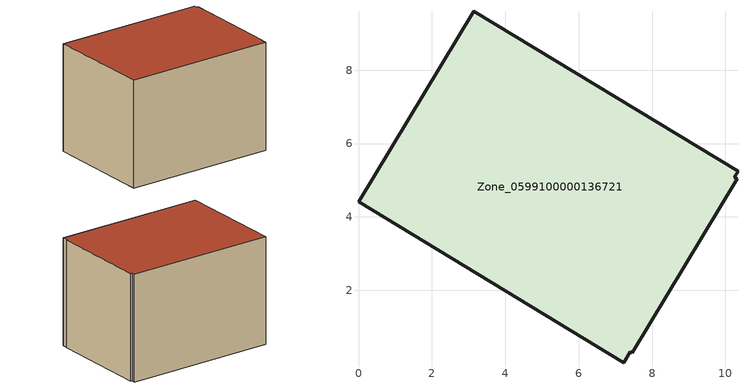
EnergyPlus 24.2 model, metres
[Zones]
Zone_0599100000136721
 floor ground (C_G): 0,4.41 3.14,9.6 10.34,5.25 10.24,5.08 10.32,5.04 7.46,0.29 7.4,0.32 7.23,0.03 z0
 wall outside (C_F): 3.14,9.6 0,4.41 7.23,0.03 7.4,0.32 7.46,0.29 10.32,5.04 10.24,5.08 10.34,5.25 3.14,9.6 z0:6.01
 roof outside (C_R): 7.46,0.29 10.32,5.04 10.24,5.08 10.34,5.25 3.14,9.6 0,4.41 7.23,0.03 7.4,0.32 z6.01
[BUILDING]
Pand.0599100000136721: North Axis=0; Terrain=City; Loads Convergence Tolerance Value=0.04; Temperature Convergence Tolerance Value=0.4; Solar Distribution=FullExterior; Maximum Number of Warmup Days=25; Minimum Number of Warmup Days=1
[Site:Location]
Rotterdam.The.Hague.AP_ZH_NLD Design_Conditions: Latitude=51.96; Longitude=4.45; Time Zone=1; Elevation=-4.5
[SITE:GROUNDTEMPERATURE:BUILDINGSURFACE]
18, 18, 18, 18, 18, 18, 18, 18, 18, 18, 18, 18
[MATERIAL] Thermal Absorptance=0.9; Solar Absorptance=0.7; Visible Absorptance=0.7
Name | Roughness | Thickness | Conductivity | Density | Specific Heat
G.TI.1946-1964 | MediumSmooth | 0.15 | 1 | 540 | 1210
F.TI.1946-1964 | Rough | 0.3 | 0.857143 | 1920 | 840
R.TI.1946-1964 | MediumRough | 0.2 | 0.277778 | 1500 | 1000
[CONSTRUCTION]
C_G: G.TI.1946-1964
C_F: F.TI.1946-1964
C_R: R.TI.1946-1964
[ZONE]
Zone_0599100000136721: Type=1; Multiplier=1; Ceiling Height=Autocalculate; Volume=Autocalculate; Floor Area=autocalculate; Part of Total Floor Area=Yes
[ZONEINFILTRATION:DESIGNFLOWRATE]
Infil_Zone_0599100000136721: Zone or ZoneList or Space or SpaceList=Zone_0599100000136721; Schedule=AlwaysOn; Design Flow Rate Calculation Method=Flow/Area; Flow Rate per Floor Area=0.003; Constant Term Coefficient=1; Temperature Term Coefficient=0; Velocity Term Coefficient=0; Velocity Squared Term Coefficient=0
[HVACTEMPLATE:ZONE:IDEALLOADSAIRSYSTEM]
Zone_0599100000136721: Maximum Heating Supply Air Temperature=50; Minimum Cooling Supply Air Temperature=13; Maximum Heating Supply Air Humidity Ratio=0.0156; Minimum Cooling Supply Air Humidity Ratio=0.0077; Heating Limit=NoLimit; Cooling Limit=NoLimit; Dehumidification Control Type=ConstantSensibleHeatRatio; Cooling Sensible Heat Ratio=0.7; Dehumidification Setpoint=60; Humidification Control Type=None; Humidification Setpoint=30; Outdoor Air Method=None; Outdoor Air Flow Rate per Person=0.00944; Outdoor Air Flow Rate per Zone Floor Area=0; Outdoor Air Flow Rate per Zone=0; Demand Controlled Ventilation Type=None; Outdoor Air Economizer Type=NoEconomizer; Heat Recovery Type=None; Sensible Heat Recovery Effectiveness=0.7; Latent Heat Recovery Effectiveness=0.65
[ZONECONTROL:THERMOSTAT]
ThermostatControl_Zone_0599100000136721: Zone or ZoneList=Zone_0599100000136721; Control Type Schedule=DualSetpointControlType; Control 1=Thermostat_Zone_0599100000136721; Temperature Difference Between Cutout And Setpoint=0
[THERMOSTATSETPOINT:DUALSETPOINT]
Thermostat_Zone_0599100000136721: Heating Setpoint Temperature Schedule=HeatingSetpoint_Zone_0599100000136721; Cooling Setpoint Temperature Schedule=CoolingSetpoint_Zone_0599100000136721
[SCHEDULE:COMPACT]
HeatingSetpoint_Zone_0599100000136721: Through: 12/31, For: AllDays, Until: 24:00, 21
CoolingSetpoint_Zone_0599100000136721: Through: 12/31, For: AllDays, Until: 24:00, 24
DualSetpointControlType: Through: 12/31, For: AllDays, Until: 24:00, 4
AlwaysOn: Through: 12/31, For: AllDays, Until: 24:00, 1
